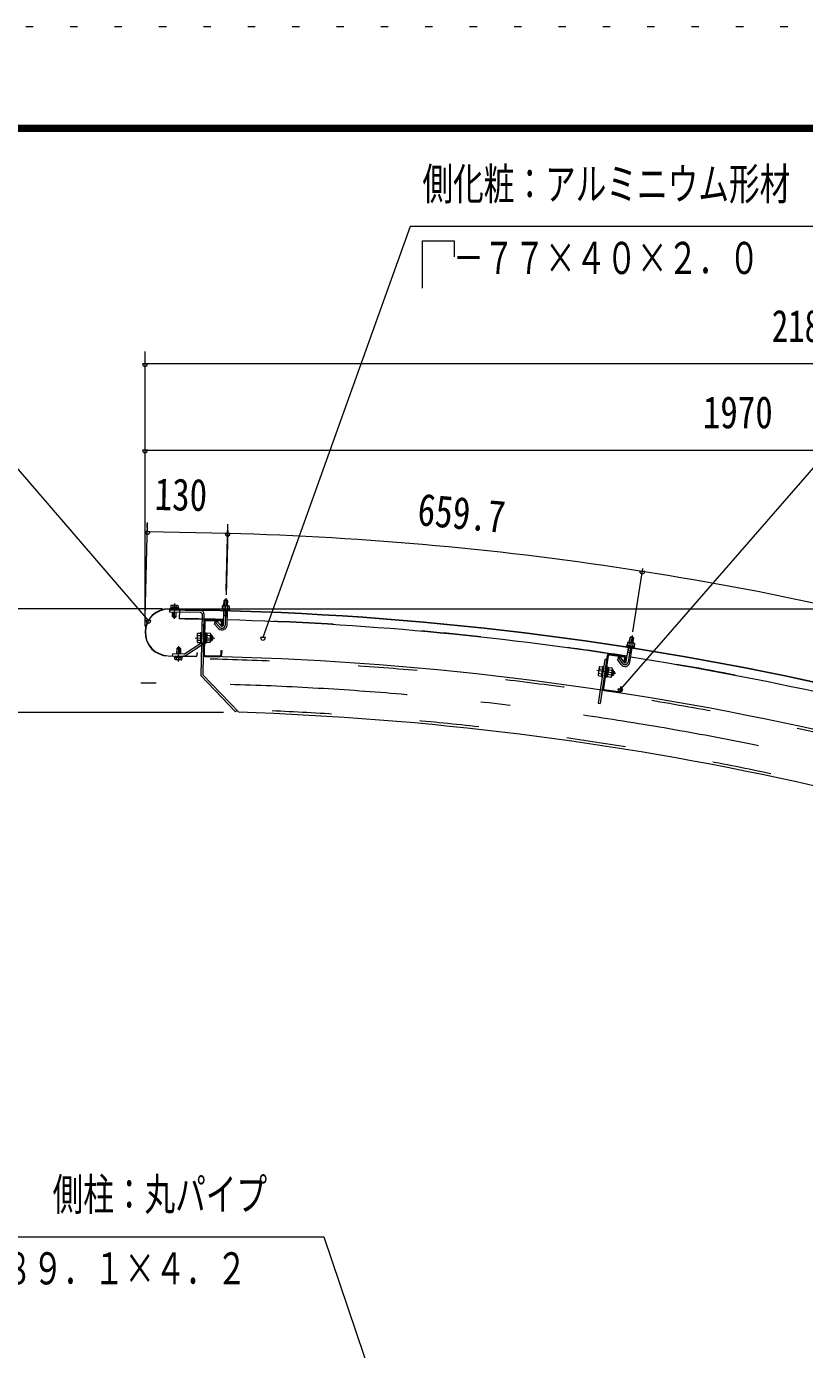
# Model space of a CAD drawing. Units: millimetres, scale not verified, with parts at other scales. Extents: x -26655 to 26659, y -10500 to 10500.
# Drawn here: x 16041 to 19197, y 5138 to 10500 of the extents above; entities that cross this region are included whole.
import ezdxf
from ezdxf.enums import TextEntityAlignment as Align

# ---------------------------------------------------------------- set-up
doc = ezdxf.new("R2010")
doc.units = ezdxf.units.MM
doc.header["$LTSCALE"] = 60
for name, pattern in [('USER2', [10, 4, -6]), ('USER3', [24, 12, -5, 2, -5]), ('USER4', [3, 0.5, -2.5])]:
    doc.linetypes.add(name, pattern=pattern)
for name, color, linetype, lineweight in [('0-6_2-02BOLD', 7, 'Continuous', 18), ('0-7_2-12HIDDEN', 3, 'USER2', 18), ('0-8_2-22CENTER', 3, 'USER3', 18), ('0-9_2-42THIN', 4, 'Continuous', 18), ('0-A_2-52DIM', 3, 'Continuous', 18), ('0-C_F-F1PAPER', 5, 'Continuous', 18), ('0-D_F-E_J_ADD', 5, 'USER4', 18)]:
    doc.layers.add(name, color=color, linetype=linetype, lineweight=lineweight)
doc.styles.add('ＭＳ ゴシック', font='')
doc.styles.get('ＭＳ ゴシック').set_extended_font_data('MS Gothic')

msp = doc.modelspace()

# ---------------------------------------------------------------- linework, layer by layer
at = {"layer": '0-6_2-02BOLD'}
for p, q in [((16634.86, 8152.54), (16634.69, 8143.81)), ((16649.29, 8152.26), (16649.12, 8143.52)), ((16654.35, 8153.42), (16656.51, 8152.11)), ((16656.51, 8152.11), (16656.34, 8143.38)), ((16835.3, 8151.84), (16835, 8140.6)), ((16837.52, 8153.04), (16835.3, 8151.84)), ((16842.52, 8151.64), (16842.22, 8140.41)), ((16842.27, 8152.91), (16842.81, 8173.27)), ((16845.38, 8175.71), (16842.81, 8173.27)), ((16857.81, 8172.87), (16842.81, 8173.27)), ((16855.38, 8175.44), (16845.38, 8175.71)), ((16857.81, 8172.87), (16855.38, 8175.44)), ((16856.95, 8151.25), (16856.65, 8140.02)), ((16857.26, 8152.51), (16857.81, 8172.87)), ((16620.05, 8138.85), (16736.78, 8136.51)), ((16736.81, 8137.76), (16620.08, 8140.1)), ((16621.73, 8134.81), (16621.56, 8126.82)), ((16748.54, 8124.28), (16621.56, 8126.82)), ((16748.7, 8132.27), (16621.73, 8134.81)), ((16626.28, 8143.98), (16626.2, 8139.98)), ((16657.53, 8143.35), (16626.28, 8143.98)), ((16633.71, 8108.82), (16634.06, 8126.57)), ((16636.16, 8106.27), (16633.71, 8108.82)), ((16648.7, 8108.52), (16633.71, 8108.82)), ((16634.22, 8134.57), (16634.3, 8138.56)), ((16636.16, 8106.27), (16646.15, 8106.07)), ((16648.7, 8108.52), (16646.15, 8106.07)), ((16648.7, 8108.52), (16649.06, 8126.27)), ((16649.22, 8134.26), (16649.3, 8138.26)), ((16657.53, 8143.35), (16657.45, 8139.35)), ((16661.76, 8136.12), (16661.3, 8098.63)), ((16736.81, 8137.76), (16736.78, 8136.51)), ((16753.44, 8119.18), (16748.43, 7868.91)), ((16761.44, 8119.02), (16756.49, 7872.07)), ((16833.81, 8140.63), (16833.71, 8136.88)), ((16833.71, 8136.88), (16864.95, 8136.04)), ((16834.9, 8136.85), (16834.79, 8132.85)), ((16834.79, 8132.85), (16863.65, 8132.08)), ((16840.15, 8073.88), (16841.69, 8131.41)), ((16841.2, 8112.99), (16856.19, 8112.59)), ((16855.14, 8073.48), (16856.69, 8131.01)), ((16863.76, 8136.08), (16863.65, 8132.08)), ((16747.92, 8043.52), (16747.07, 8001.03)), ((16747.92, 8043.52), (16751.92, 8043.44)), ((16760.49, 8072.03), (16752.49, 8072.19)), ((16764.83, 8088.94), (16762.15, 7954.97)), ((16768.91, 8092.86), (16827.9, 8091.68)), ((16768.99, 8096.86), (16827.98, 8095.68)), ((16814.32, 8088.71), (16803.43, 8078.39)), ((16820.63, 8060.25), (16803.43, 8078.39)), ((16831.52, 8070.57), (16814.32, 8088.71)), ((16831.82, 8087.6), (16831.48, 8070.61)), ((16831.48, 8070.61), (16835.48, 8070.53)), ((16835.82, 8087.52), (16835.48, 8070.53)), ((16682.03, 7957.41), (16748.83, 8000.04)), ((16686.33, 7950.67), (16753.13, 7993.3)), ((16734.07, 8038.3), (16735.87, 8041.28)), ((16735.31, 8013.14), (16747.31, 8012.9)), ((16735.68, 8031.9), (16747.69, 8031.66)), ((16735.87, 8041.28), (16747.87, 8041.04)), ((16747.07, 8001.03), (16751.07, 8000.95)), ((16767.92, 8043.12), (16763.92, 8043.2)), ((16767.1, 8002.38), (16772.1, 8002.28)), ((16772.49, 8021.78), (16767.4, 8016.88)), ((16767.49, 8021.88), (16772.59, 8026.78)), ((16767.89, 8041.37), (16772.88, 8041.27)), ((16772.88, 8041.27), (16772.1, 8002.28)), ((16786.81, 8012.11), (16772.31, 8012.4)), ((16787.19, 8030.87), (16772.68, 8031.16)), ((16787.37, 8040.25), (16772.87, 8040.54)), ((16789.06, 8037.2), (16787.37, 8040.25)), ((16793.94, 8031.35), (16788.94, 8031.45)), ((16797.36, 8015.03), (16793.54, 8011.35)), ((16793.94, 8031.35), (16797.61, 8027.52)), ((16797.36, 8015.03), (16797.61, 8027.52)), ((18476.15, 7992.35), (18475.57, 7988.64)), ((18481.42, 8004.17), (18505.63, 8000.37)), ((18486.2, 8002.15), (18484.46, 7991.05)), ((18486.12, 8003.44), (18489.27, 8023.56)), ((18492.13, 8025.65), (18489.27, 8023.56)), ((18504.09, 8021.24), (18489.27, 8023.56)), ((18502.01, 8024.09), (18492.13, 8025.65)), ((18500.46, 7999.91), (18498.71, 7988.81)), ((18500.93, 8001.11), (18504.09, 8021.24)), ((18504.09, 8021.24), (18502.01, 8024.09)), ((18505.63, 8000.37), (18507.58, 7998.79)), ((18507.58, 7998.79), (18505.84, 7987.69)), ((16616.25, 7948.64), (16729.23, 7946.38)), ((16616.27, 7949.89), (16729.25, 7947.63)), ((16633.18, 7957.55), (16633.02, 7949.55)), ((16679.24, 7956.63), (16633.18, 7957.55)), ((16642.29, 7944.11), (16642.37, 7948.11)), ((16650.52, 7935.21), (16650.69, 7943.95)), ((16651.11, 7978.95), (16650.68, 7957.2)), ((16651.11, 7978.95), (16653.66, 7981.39)), ((16651.11, 7978.95), (16666.11, 7978.64)), ((16663.66, 7981.19), (16653.66, 7981.39)), ((16663.66, 7981.19), (16666.11, 7978.64)), ((16664.95, 7934.92), (16665.13, 7943.66)), ((16666.11, 7978.64), (16665.67, 7956.9)), ((16672.17, 7934.78), (16672.34, 7943.51)), ((16732.03, 7961.32), (16731.8, 7950.08)), ((16765.99, 7946.89), (16824.98, 7945.71)), ((16766.07, 7950.89), (16825.06, 7949.71)), ((16829.48, 7970.63), (16829.14, 7953.63)), ((16829.48, 7970.63), (16833.48, 7970.55)), ((16833.48, 7970.55), (16833.14, 7953.55)), ((18397.14, 7950.55), (18367.93, 7755.72)), ((18401.11, 7949.95), (18381.23, 7817.43)), ((18405.65, 7953.31), (18464, 7944.56)), ((18406.24, 7957.27), (18464.59, 7948.52)), ((18450.15, 7943.36), (18438.03, 7934.53)), ((18464.87, 7923.16), (18450.15, 7943.36)), ((18467.36, 7940.02), (18464.84, 7923.2)), ((18471.32, 7939.42), (18468.8, 7922.61)), ((18473.85, 7925.33), (18482.78, 7982.19)), ((18475.57, 7988.64), (18506.44, 7983.8)), ((18476.74, 7988.46), (18476.12, 7984.51)), ((18476.12, 7984.51), (18504.64, 7980.03)), ((18479.92, 7963.99), (18494.74, 7961.66)), ((18488.67, 7923.01), (18497.6, 7979.87)), ((18505.26, 7983.98), (18504.64, 7980.03)), ((16645.46, 7934.05), (16669.96, 7933.56)), ((16669.96, 7933.56), (16672.17, 7934.78)), ((18364.08, 7903.68), (18359.41, 7872.53)), ((18386.72, 7934.92), (18360.02, 7756.91)), ((18364.86, 7897.13), (18376.73, 7895.34)), ((18378.49, 7907.08), (18382.45, 7906.49)), ((18394.62, 7933.73), (18386.72, 7934.92)), ((18398.27, 7904.11), (18394.32, 7904.71)), ((18395.12, 7883.1), (18400.81, 7887.3)), ((18402.96, 7901.64), (18397.18, 7863.07)), ((18398.01, 7902.38), (18402.96, 7901.64)), ((18415.81, 7889.48), (18401.46, 7891.64)), ((18417.2, 7898.76), (18402.85, 7900.91)), ((18418.47, 7895.52), (18417.2, 7898.76)), ((18422.56, 7889.09), (18417.62, 7889.84)), ((18422.56, 7889.09), (18419.6, 7869.32)), ((18422.56, 7889.09), (18425.72, 7884.83)), ((18423.86, 7872.47), (18425.72, 7884.83)), ((18452.75, 7914.32), (18438.03, 7934.53)), ((18464.84, 7923.2), (18468.8, 7922.61)), ((16902.13, 7720.48), (16756.49, 7872.07)), ((18359.41, 7872.53), (18360.69, 7869.29)), ((18360.69, 7869.29), (18372.56, 7867.51)), ((18362.08, 7878.57), (18373.95, 7876.79)), ((18392.23, 7863.82), (18397.18, 7863.07)), ((18400.07, 7882.36), (18394.38, 7878.15)), ((18413.02, 7870.93), (18398.68, 7873.08)), ((18419.6, 7869.32), (18414.66, 7870.06)), ((18423.86, 7872.47), (18419.6, 7869.32)), ((18384, 7808.93), (18442.35, 7800.18)), ((18384.59, 7812.89), (18442.94, 7804.13)), ((18450.01, 7824.31), (18447.49, 7807.5)), ((18450.01, 7824.31), (18453.97, 7823.72)), ((18453.97, 7823.72), (18451.44, 7806.9)), ((18360.02, 7756.91), (18367.93, 7755.72))]:
    msp.add_line(p, q, dxfattribs=at)
for points in [[(16654.35, 8153.42), (16629.86, 8153.91), (16627.65, 8152.69), (16627.47, 8143.95)], [(16837.52, 8153.04), (16862.01, 8152.38), (16864.16, 8151.06), (16863.86, 8139.82)], [(16833.81, 8140.63), (16865.05, 8139.79), (16864.95, 8136.04)], [(16734.07, 8038.3), (16733.44, 8006.81), (16735.12, 8003.76), (16747.12, 8003.52)], [(16767.92, 8043.12), (16767.07, 8000.63), (16763.07, 8000.71)], [(16789.06, 8037.2), (16788.42, 8005.71), (16786.62, 8002.72), (16772.12, 8003.02)], [(16793.94, 8031.35), (16793.54, 8011.35), (16788.54, 8011.45)], [(18476.15, 7992.35), (18507.02, 7987.5), (18506.44, 7983.8)], [(18481.42, 8004.17), (18479.07, 8003.27), (18477.32, 7992.16)], [(16642.29, 7944.11), (16673.53, 7943.49), (16673.61, 7947.49)], [(16645.46, 7934.05), (16643.3, 7935.35), (16643.48, 7944.09)], [(16732.03, 7961.32), (16733.28, 7961.3), (16733.05, 7950.05)], [(18364.08, 7903.68), (18366.25, 7906.4), (18378.13, 7904.62)], [(18378.49, 7907.08), (18372.19, 7865.05), (18376.15, 7864.46)], [(18398.27, 7904.11), (18391.97, 7862.08), (18388.01, 7862.68)], [(18418.47, 7895.52), (18413.8, 7864.37), (18411.63, 7861.65), (18397.28, 7863.8)], [(16895.06, 7727.84), (16889.29, 7722.3), (16748.43, 7868.91)]]:
    msp.add_lwpolyline(points, dxfattribs=at)
for centre, radius, start, end in [((16631.17, 8148.09), 5.79, 50.30775, 88.854), ((16641.68, 8132.39), 21.27, 69.02267, 108.68311), ((16652.81, 8147.65), 5.79, 88.854, 127.38544), ((16838.79, 8147.21), 5.79, 49.93085, 88.46228), ((16849.2, 8131.44), 21.27, 68.63316, 108.29361), ((16860.43, 8146.63), 5.79, 88.46228, 127.00851), ((16618.16, 8044.37), 95.75, 88.854, 268.854), ((16618.16, 8044.37), 94.5, 88.854, 268.854), ((16505.77, -4661.8), 12761.37, 88.49597, 89.30167), ((16505.77, -4661.8), 12797.62, 65.66528, 89.30167), ((16505.77, -4661.8), 12798.88, 65.66528, 89.30167), ((16748.44, 8119.28), 5, 358.854, 88.854), ((16748.44, 8119.28), 13, 358.854, 88.854), ((16768.83, 8088.86), 8, 88.854, 178.854), ((16768.83, 8088.86), 4, 88.854, 178.854), ((16835.15, 8074.01), 20, 223.46228, 358.48836), ((16827.82, 8087.68), 4, 358.854, 88.854), ((16827.82, 8087.68), 8, 358.854, 88.854), ((16835.15, 8074.01), 5, 223.46228, 358.51442), ((16505.77, -4661.8), 12761.37, 81.1133, 88.42862), ((16740.66, 8008.34), 7.19, 138.12717, 178.854), ((16759.9, 8022.03), 26.15, 157.82858, 199.87939), ((16741.22, 8036.48), 7.19, 178.854, 219.58083), ((16746.14, 8004.26), 5, 302.54407, 358.854), ((16746.14, 8004.26), 13, 302.54407, 358.854), ((16762.59, 8021.98), 26.15, 337.82858, 19.87941), ((16781.27, 8007.52), 7.19, 358.854, 39.58083), ((16781.83, 8035.67), 7.19, 318.12717, 358.854), ((18481.93, 7998.23), 5.79, 42.54817, 81.07961), ((18490.22, 7981.26), 21.27, 61.25049, 100.91093), ((18503.32, 7994.88), 5.79, 81.07961, 119.62584), ((16679.33, 7961.63), 13, 268.854, 302.54407), ((16679.33, 7961.63), 5, 268.854, 302.54407), ((16729.3, 7950.13), 3.75, 268.854, 358.854), ((16729.3, 7950.13), 2.5, 268.854, 358.854), ((16505.77, -4661.8), 12611.38, 65.80466, 88.854), ((16766.15, 7954.89), 8, 178.854, 268.854), ((16766.15, 7954.89), 4, 178.854, 268.854), ((16825.14, 7953.71), 8, 268.854, 358.854), ((16825.14, 7953.71), 4, 268.854, 358.854), ((18405.06, 7949.36), 8, 81.47133, 171.47133), ((18405.06, 7949.36), 4, 81.47133, 171.47133), ((18463.41, 7940.61), 4, 351.47133, 81.47133), ((18463.41, 7940.61), 8, 351.47133, 81.47133), ((16505.77, -4661.8), 12761.37, 73.73062, 81.04594), ((16647, 7939.81), 5.79, 268.854, 307.38544), ((16658.13, 7955.08), 21.27, 249.02267, 288.68311), ((16668.65, 7939.38), 5.79, 230.30775, 268.854), ((18387.6, 7884.23), 26.15, 150.44592, 192.49673), ((18370.94, 7900.96), 7.19, 171.47133, 212.19815), ((18390.28, 7883.83), 26.15, 330.44592, 12.49673), ((18411.11, 7894.93), 7.19, 310.74449, 351.47133), ((18468.91, 7926.1), 20, 216.07961, 351.10568), ((18468.91, 7926.1), 5, 216.07961, 351.13176), ((18366.77, 7873.12), 7.19, 130.74449, 171.47133), ((18406.94, 7867.1), 7.19, 351.47133, 32.19815), ((18385.19, 7816.84), 8, 171.47133, 261.47133), ((18385.19, 7816.84), 4, 171.47133, 261.47133), ((18443.53, 7808.09), 8, 261.47133, 351.47133), ((18443.53, 7808.09), 4, 261.47133, 351.47133), ((16505.77, -4661.8), 12388.63, 67.05199, 88.16655)]:
    msp.add_arc(centre, radius, start, end, dxfattribs=at)
at = {"layer": '0-7_2-12HIDDEN'}
for radius, start, end in [(12762.62, 88.49596, 89.30167), (12762.62, 81.1133, 88.42862), (12600.87, 65.80389, 88.854), (12762.62, 73.73062, 81.04594), (12399.12, 67.01985, 88.21622)]:
    msp.add_arc((16505.77, -4661.8), radius, start, end, dxfattribs=at)
at = {"layer": '0-8_2-22CENTER'}
for p, q in [((16642.25, 8161.16), (16641, 8098.67)), ((16850.57, 8182.45), (16847.64, 8073.67)), ((16803.72, 8089), (16826.08, 8065.41)), ((16726.25, 8022.7), (16804.99, 8021.13)), ((18498.14, 8031.66), (18481.26, 7924.16)), ((16657.56, 7926.31), (16658.81, 7988.79)), ((18439.67, 7945.01), (18458.81, 7918.74)), ((18432.21, 7877.54), (18354.33, 7889.22))]:
    msp.add_line(p, q, dxfattribs=at)
for centre, radius, start, end in [((16835.15, 8074.01), 12.5, 223.4623, 358.4623), ((18468.91, 7926.1), 12.5, 216.07962, 351.07962), ((16505.77, -4661.8), 12500, 65.24121, 90)]:
    msp.add_arc(centre, radius, start, end, dxfattribs=at)
at = {"layer": '0-9_2-42THIN'}
for p, q in [((16844.27, 8152.85), (16844.87, 8175.22)), ((16855.26, 8152.56), (16855.86, 8174.92)), ((16636.06, 8126.53), (16635.67, 8106.78)), ((16636.3, 8138.52), (16636.22, 8134.52)), ((16647.06, 8126.3), (16646.66, 8106.56)), ((16647.3, 8138.3), (16647.22, 8134.3)), ((16854.19, 8112.64), (16854.69, 8131.07)), ((16856.1, 8109.12), (16854.19, 8112.64)), ((16788.59, 8013.95), (16796.09, 8013.8)), ((16788.89, 8028.95), (16796.39, 8028.8)), ((18488.09, 8003.13), (18491.56, 8025.23)), ((18498.95, 8001.42), (18502.42, 8023.52)), ((16652.68, 7957.16), (16653.15, 7980.91)), ((16663.67, 7956.94), (16664.15, 7980.68)), ((18492.76, 7961.97), (18495.62, 7980.18)), ((18494.2, 7958.24), (18492.76, 7961.97)), ((18417.25, 7887.36), (18424.67, 7886.25)), ((18415.03, 7872.53), (18422.44, 7871.42))]:
    msp.add_line(p, q, dxfattribs=at)
for points in [[(16841.1, 8109.53), (16843.2, 8112.94), (16843.69, 8131.36)], [(18479.38, 7960.56), (18481.89, 7963.68), (18484.75, 7981.89)]]:
    msp.add_lwpolyline(points, dxfattribs=at)
at = {"layer": '0-A_2-52DIM'}
for p, q in [((17597.42, 9689.93), (17000.58, 8023.4)), ((19447.42, 9689.93), (17597.42, 9689.93)), ((20084.76, 9689.93), (18450.12, 7814.39)), ((16522.41, 8069.37), (16522.41, 9182.46)), ((16532.41, 9132.46), (16512.41, 9132.46)), ((21972.41, 9132.46), (16522.41, 9132.46)), ((15847.41, 8889.93), (16535.55, 8092.25)), ((16532.41, 8782.47), (16512.41, 8782.47)), ((16522.41, 8782.47), (21972.41, 8782.47)), ((16523.6, 8104.68), (16532.99, 8489.38)), ((16532.24, 8451.89), (16531.21, 8484.95)), ((16851.3, 8214.19), (16858.37, 8482.87)), ((16542.24, 8451.89), (16522.24, 8451.89)), ((16857.62, 8445.38), (16532.24, 8451.89)), ((16867.62, 8445.38), (16847.62, 8445.38)), ((16857.94, 8457.15), (16850.96, 8197.1)), ((18500.41, 8046.14), (18540.75, 8303.15)), ((18548.92, 8291.51), (18528.92, 8291.51)), ((16593.16, 8139.93), (15022.41, 8139.93)), ((16643.16, 8140.12), (20822.76, 8140.12)), ((16545.55, 8092.25), (16525.55, 8092.25)), ((17010.58, 8023.4), (16990.58, 8023.4)), ((18460.12, 7814.39), (18440.12, 7814.39)), ((16840.79, 7719.93), (15372.42, 7719.93))]:
    msp.add_line(p, q, dxfattribs=at)
for points in [[(17647.42, 9439.93), (17647.42, 9631.38), (17776.2, 9631.38), (17776.2, 9566.98)], [(15847.42, 5594.93), (17247.42, 5594.93), (17834.8, 3860.57)]]:
    msp.add_lwpolyline(points, dxfattribs=at)
for centre, radius, start, end in [((16522.41, 9132.46), 10, 180, 0), ((16522.41, 8782.47), 10, 180, 0), ((16532.24, 8451.89), 10, 180, 0), ((16857.62, 8445.38), 10, 180, 0), ((16505.75, -4661.88), 13111.98, 81.07959, 88.46222), ((18538.92, 8291.51), 10, 180, 0), ((16505.74, -4661.88), 13111.99, 73.69698, 81.07959), ((16535.55, 8092.25), 10, 180, 0), ((17000.58, 8023.4), 10, 180, 0), ((18450.12, 7814.39), 10, 180, 0)]:
    msp.add_arc(centre, radius, start, end, dxfattribs=at)
at = {"layer": '0-C_F-F1PAPER'}
for p, q in [((-2541.17, 10100), (26158.83, 10100)), ((-2538.67, 10097.5), (26156.32, 10097.5)), ((-2536.17, 10095), (26153.83, 10095)), ((-2533.67, 10092.5), (26151.32, 10092.5)), ((-2531.17, 10090), (26148.83, 10090)), ((-2528.67, 10087.5), (26146.33, 10087.5)), ((-2526.17, 10085), (26143.82, 10085)), ((-2523.67, 10082.5), (26141.33, 10082.5)), ((-2521.17, 10080), (26138.82, 10080)), ((-2518.67, 10077.5), (26136.33, 10077.5)), ((-2516.17, 10075), (26133.83, 10075))]:
    msp.add_line(p, q, dxfattribs=at)
at = {"layer": '0-D_F-E_J_ADD'}
msp.add_line((-3041.17, 10500), (26658.83, 10500), dxfattribs=at)

# ---------------------------------------------------------------- texts
at = {"layer": '0-A_2-52DIM', "color": 7, "style": 'ＭＳ ゴシック'}
for s, width, p in [('側化粧：アルミニウム形材', 0.7, (17647.42, 9757.7)), ('\u3000－７７×４０×２．０', 0.7, (17647.42, 9457.7)), ('2180', 0.75, (19064.38, 9182.46)), ('1970', 0.8, (18784.72, 8832.46)), ('側柱：丸パイプ', 0.7, (16147.42, 5662.69)), ('φ８９．１×４．２', 0.7, (15847.42, 5362.69))]:
    msp.add_text(s, height=130.2, dxfattribs=dict(at, width=width)).set_placement(p, align=Align.BOTTOM_LEFT)
at = {"layer": '0-A_2-52DIM', "color": 7, "style": 'ＭＳ ゴシック', "width": 0.8}
for s, rotation, p in [('130', 358.854, (16559.55, 8501.35)), ('659.7', 354.771, (17620.28, 8440.55))]:
    msp.add_text(s, height=130.2, rotation=rotation, dxfattribs=at).set_placement(p, align=Align.BOTTOM_LEFT)

doc.saveas('drawing.dxf')
